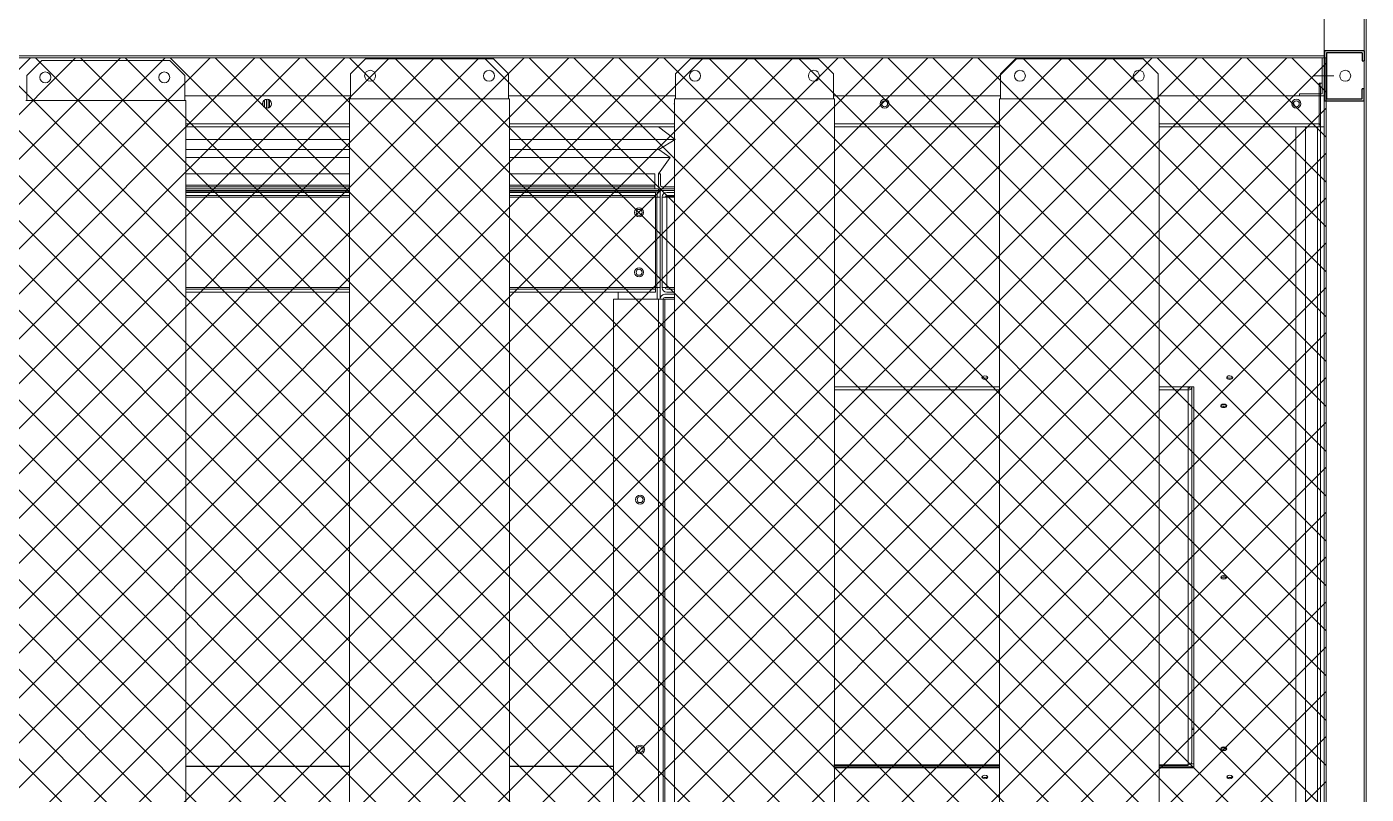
# Model space of a CAD drawing. Header units: millimetres. Extents: x -17070 to 46266, y -291348 to 34996.
# Drawn here: x 37248 to 38589, y 22545 to 23313 of the extents above; entities that cross this region are included whole.
import ezdxf

# ---------------------------------------------------------------- set-up
doc = ezdxf.new("R2010")
doc.units = ezdxf.units.MM
doc.linetypes.add('CENTER', pattern=[2, 1.25, -0.25, 0.25, -0.25])
doc.layers.add('center', color=1, linetype='CENTER')

# ---------------------------------------------------------------- blocks, each defined once
blk = doc.blocks.new('4567457')
at = {"color": 0, "lineweight": 5}
for p, q in [((322736.8, 91148.7), (322720, 91161.6)), ((322720.4, 91138.8), (322736.8, 91148.7)), ((322731.7, 91130.7), (322720.4, 91138.8)), ((322720, 91114.6), (322731.7, 91130.7))]:
    blk.add_line(p, q, dxfattribs=at)
blk = doc.blocks.new('435')
for p, q in [((-131382, 21088.8), (-131342, 21088.8)), ((-131382, 21088.8), (-131382, 21078.8)), ((-131342, 21088.8), (-131342, 21038.8)), ((-131342, 21088.8), (-131342, 21038.8)), ((-131380, 21078.8), (-131382, 21078.8)), ((-131380, 21086.8), (-131344, 21086.8)), ((-131380, 21086.8), (-131380, 21078.8)), ((-131344, 21086.8), (-131344, 21040.8)), ((-131382, 21038.8), (-131382, 21050.8)), ((-131382, 21050.8), (-131380, 21050.8)), ((-131380, 21040.8), (-131380, 21050.8)), ((-131342, 21038.8), (-131382, 21038.8)), ((-131344, 21040.8), (-131380, 21040.8))]:
    blk.add_line(p, q)
blk = doc.blocks.new('2')
at = {"lineweight": 5}
h = blk.add_hatch(dxfattribs=at)
h.set_pattern_fill('ANSI37', scale=10)
h.set_pattern_definition([(45, (-657974.323, -466431.755), (-22.4506403, 22.4506403), []), (135, (-657974.323, -466431.755), (-22.4506403, -22.4506403), [])])
h.paths.add_polyline_path([(36432.9, 21801.6), (38548.9, 21801.6), (38548.9, 23281.6), (36432.9, 23281.6)])
at = {"lineweight": 20}
for p, q in [((38546.9, 21883.6), (38546.9, 24183.6)), ((38586.9, 24181.6), (38586.9, 21908.6)), ((38588.9, 24183.6), (38588.9, 21883.6)), ((38546.9, 23283.6), (36430.9, 23283.6)), ((36432.9, 23281.6), (38548.9, 23281.6)), ((37248.4, 23264), (37263.4, 23279)), ((37263.4, 23279), (37391.4, 23279)), ((37406.4, 23264), (37391.4, 23279)), ((37572.5, 23265.6), (37587.5, 23280.6)), ((37587.5, 23280.6), (37715.5, 23280.6)), ((37730.5, 23265.6), (37715.5, 23280.6)), ((37897.6, 23265.6), (37912.6, 23280.6)), ((37912.6, 23280.6), (38040.6, 23280.6)), ((38055.6, 23265.6), (38040.6, 23280.6)), ((38222.8, 23265.6), (38237.8, 23280.6)), ((38237.8, 23280.6), (38365.8, 23280.6)), ((38380.8, 23265.6), (38365.8, 23280.6)), ((38544.9, 23281.6), (38544.9, 23245.6)), ((38548.9, 23281.6), (38548.9, 21801.6)), ((37248.4, 23239), (37248.4, 23264)), ((37406.4, 23239), (37406.4, 23264)), ((37572.5, 23240.6), (37572.5, 23265.6)), ((37730.5, 23240.6), (37730.5, 23265.6)), ((37897.6, 23240.6), (37897.6, 23265.6)), ((38055.6, 23240.6), (38055.6, 23265.6)), ((38222.8, 23240.6), (38222.8, 23265.6)), ((38380.8, 23240.6), (38380.8, 23265.6)), ((38522.2, 23245.6), (38522.2, 23243.6)), ((38544.9, 23245.6), (38522.2, 23245.6)), ((37407.4, 23239), (37247.4, 23239)), ((37572.5, 23243.6), (37406.4, 23243.6)), ((37407.4, 21891), (37407.4, 23239)), ((37571.5, 21892.6), (37571.5, 23240.6)), ((37731.5, 23240.6), (37571.5, 23240.6)), ((37897.6, 23243.6), (37730.5, 23243.6)), ((37731.5, 21892.6), (37731.5, 23240.6)), ((37896.6, 21892.6), (37896.6, 23240.6)), ((38056.6, 23240.6), (37896.6, 23240.6)), ((38222.8, 23243.6), (38055.6, 23243.6)), ((38056.6, 21892.6), (38056.6, 23240.6)), ((38221.8, 21892.6), (38221.8, 23240.6)), ((38381.8, 23240.6), (38221.8, 23240.6)), ((38546.9, 23243.6), (38380.8, 23243.6)), ((38381.8, 21892.6), (38381.8, 23240.6))]:
    blk.add_line(p, q, dxfattribs=at)
at = {"color": 7, "lineweight": 20}
for p, q in [((38546.9, 24180.5), (38546.9, 21938.7)), ((38588.9, 21938.7), (38588.9, 24180.5)), ((37407.4, 23215.7), (37571.5, 23215.7)), ((37407.4, 23212.6), (37571.5, 23212.6)), ((37731.5, 23215.7), (37896.6, 23215.7)), ((37731.5, 23212.6), (37896.6, 23212.6)), ((38056.6, 23215.7), (38221.8, 23215.7)), ((38056.6, 23212.6), (38221.8, 23212.6)), ((38381.8, 23215.7), (38541.8, 23215.7)), ((38381.8, 23212.6), (38541.8, 23212.6)), ((38528.3, 23212.6), (38528.3, 22271.7)), ((38540.2, 22271.7), (38540.2, 23212.6)), ((38543.3, 22274.1), (38543.3, 23216.7)), ((37835.4, 22035.2), (37835.4, 23040.3)), ((37880.7, 23040.3), (37880.7, 22035.2)), ((37885.4, 23040.3), (37885.4, 22035.2)), ((37886.9, 23040.3), (37886.9, 22035.2))]:
    blk.add_line(p, q, dxfattribs=at)
at = {"color": 7, "lineweight": 20, "ltscale": 0.0225}
blk.add_line((38541.8, 23215.7), (38541.8, 23256.2), dxfattribs=at)
at = {"color": 7, "lineweight": 20, "ltscale": 0.001722}
for p, q in [((38544.9, 23256.2), (38541.8, 23256.2)), ((38541.8, 23212.6), (38541.8, 23215.7)), ((37879.1, 23147.5), (37882.2, 23147.5))]:
    blk.add_line(p, q, dxfattribs=at)
at = {"color": 7, "lineweight": 20, "ltscale": 0.001987}
blk.add_line((38542.9, 23252.7), (38542.9, 23256.2), dxfattribs=at)
at = {"color": 7, "lineweight": 20, "ltscale": 0.018778}
blk.add_line((38543.3, 23251.1), (38543.3, 23217.3), dxfattribs=at)
at = {"color": 7, "lineweight": 20, "ltscale": 0.018973}
blk.add_line((38543.3, 23250.9), (38543.3, 23216.7), dxfattribs=at)
at = {"color": 7, "lineweight": 20, "ltscale": 0.001795}
blk.add_line((37484.7, 23237.3), (37484.7, 23234), dxfattribs=at)
at = {"color": 7, "lineweight": 20, "ltscale": 0.004081}
blk.add_line((37486.3, 23239.3), (37486.3, 23232), dxfattribs=at)
blk.add_line((37486.3, 23239.3), (37486.3, 23232), dxfattribs=at)
at = {"color": 7, "lineweight": 20, "ltscale": 0.004955}
blk.add_line((37488.3, 23240.1), (37488.3, 23231.2), dxfattribs=at)
at = {"color": 7, "lineweight": 20, "ltscale": 0.004875}
blk.add_line((37489.9, 23240), (37489.9, 23231.3), dxfattribs=at)
blk.add_line((37489.9, 23240), (37489.9, 23231.3), dxfattribs=at)
at = {"color": 7, "lineweight": 20, "ltscale": 0.004157}
blk.add_line((37491.4, 23239.4), (37491.4, 23231.9), dxfattribs=at)
at = {"color": 7, "lineweight": 20, "ltscale": 3.6866e-05}
blk.add_line((38543.2, 23216.7), (38543.3, 23216.7), dxfattribs=at)
at = {"color": 0, "lineweight": 20}
for p, q in [((37571.5, 23199.8), (37407.4, 23199.8)), ((37897.3, 23199.8), (37731.5, 23199.8)), ((37407.4, 23189.9), (37571.5, 23189.9)), ((37571.5, 23181.8), (37407.4, 23181.8)), ((37731.5, 23189.9), (37881, 23189.9)), ((37892.2, 23181.8), (37731.5, 23181.8))]:
    blk.add_line(p, q, dxfattribs=at)
at = {"color": 7, "lineweight": 20, "ltscale": 0.431111}
for p, q in [((37407.4, 23165.6), (37571.5, 23165.6)), ((37731.5, 23165.6), (37876.9, 23165.6)), ((37407.4, 23154.1), (37571.5, 23154.1)), ((37571.5, 23152.6), (37407.4, 23152.6)), ((37731.5, 23154.1), (37876.9, 23154.1)), ((37876.9, 23152.6), (37731.5, 23152.6))]:
    blk.add_line(p, q, dxfattribs=at)
at = {"color": 7, "lineweight": 20, "ltscale": 0.006389}
for p, q in [((37876.9, 23165.6), (37876.9, 23154.1)), ((37880.6, 23154.1), (37880.6, 23165.6)), ((37882.6, 23154.1), (37882.6, 23165.6))]:
    blk.add_line(p, q, dxfattribs=at)
at = {"color": 7, "lineweight": 20, "ltscale": 0.001111}
for p, q in [((37880.6, 23165.6), (37882.6, 23165.6)), ((37876.9, 23152.6), (37876.9, 23150.6)), ((38414.3, 22610.9), (38416.3, 22610.9)), ((38414.3, 22609.5), (38416.3, 22609.5))]:
    blk.add_line(p, q, dxfattribs=at)
at = {"color": 7, "lineweight": 20, "ltscale": 0.000833333}
for p, q in [((37876.9, 23152.6), (37876.9, 23154.1)), ((37877.5, 23142.3), (37877.5, 23143.8)), ((37877.5, 23142.3), (37879, 23142.3)), ((37880.6, 23147.5), (37880.6, 23149)), ((37877.5, 23051.7), (37877.5, 23050.2)), ((37877.5, 23051.7), (37879, 23051.7)), ((37885.4, 23040.3), (37886.9, 23040.3))]:
    blk.add_line(p, q, dxfattribs=at)
at = {"color": 7, "lineweight": 20, "ltscale": 0.014722}
for p, q in [((37884.1, 23152.6), (37896.6, 23152.6)), ((37884.1, 23150.6), (37896.6, 23150.6))]:
    blk.add_line(p, q, dxfattribs=at)
at = {"color": 7, "lineweight": 20, "ltscale": 0.435222}
for p, q in [((37571.5, 23150.6), (37407.4, 23150.6)), ((37571.5, 23149), (37407.4, 23149)), ((37880.6, 23150.6), (37731.5, 23150.6)), ((37880.6, 23149), (37731.5, 23149))]:
    blk.add_line(p, q, dxfattribs=at)
at = {"color": 7, "lineweight": 20, "ltscale": 0.390333}
for p, q in [((37571.5, 23147.5), (37407.4, 23147.5)), ((37840.2, 23147.5), (37731.5, 23147.5))]:
    blk.add_line(p, q, dxfattribs=at)
at = {"color": 7, "lineweight": 20, "ltscale": 0.431778}
for p, q in [((37407.4, 23147), (37571.5, 23147)), ((37407.4, 23143.8), (37571.5, 23143.8)), ((37407.4, 23142.3), (37571.5, 23142.3)), ((37731.5, 23147), (37877.5, 23147)), ((37731.5, 23143.8), (37877.5, 23143.8)), ((37731.5, 23142.3), (37877.5, 23142.3)), ((37571.5, 23051.7), (37407.4, 23051.7)), ((37571.5, 23050.2), (37407.4, 23050.2)), ((37571.5, 23047), (37407.4, 23047)), ((37877.5, 23051.7), (37731.5, 23051.7)), ((37877.5, 23050.2), (37731.5, 23050.2)), ((37877.5, 23047), (37731.5, 23047))]:
    blk.add_line(p, q, dxfattribs=at)
at = {"color": 7, "lineweight": 20, "ltscale": 0.021611}
blk.add_line((37879.1, 23147.5), (37840.2, 23147.5), dxfattribs=at)
at = {"color": 7, "lineweight": 20, "ltscale": 0.000277764}
blk.add_line((37840.2, 23147), (37840.2, 23147.5), dxfattribs=at)
at = {"color": 7, "lineweight": 20, "ltscale": 0.001778}
for p, q in [((37877.5, 23143.8), (37877.5, 23147)), ((37882.2, 23142.3), (37879, 23142.3)), ((37877.5, 23047), (37877.5, 23050.2)), ((37879, 23051.7), (37882.2, 23051.7))]:
    blk.add_line(p, q, dxfattribs=at)
at = {"color": 7, "lineweight": 20, "ltscale": 0.050333}
for p, q in [((37877.5, 23051.7), (37877.5, 23142.3)), ((37879, 23142.3), (37879, 23051.7)), ((37882.2, 23142.3), (37882.2, 23051.7)), ((37884.2, 23051.7), (37884.2, 23142.3)), ((37888.9, 23051.7), (37888.9, 23142.3))]:
    blk.add_line(p, q, dxfattribs=at)
at = {"color": 7, "lineweight": 20, "ltscale": 0.002889}
for p, q in [((37879.1, 23147.5), (37879.1, 23142.3)), ((37882.2, 23147.5), (37882.2, 23142.3))]:
    blk.add_line(p, q, dxfattribs=at)
at = {"color": 7, "lineweight": 20, "ltscale": 0.000888889}
blk.add_line((37880.6, 23149), (37880.6, 23150.6), dxfattribs=at)
at = {"color": 7, "lineweight": 20, "ltscale": 0.001064}
blk.add_line((37882.2, 23145.5), (37882.2, 23143.5), dxfattribs=at)
at = {"color": 7, "lineweight": 20, "ltscale": 0.000667764}
blk.add_line((37882.2, 23143.5), (37882.2, 23142.3), dxfattribs=at)
at = {"color": 7, "lineweight": 20, "ltscale": 0.0205}
for p, q in [((37883.7, 23150.6), (37896.6, 23150.6)), ((37883.7, 23149), (37896.6, 23149))]:
    blk.add_line(p, q, dxfattribs=at)
at = {"color": 7, "lineweight": 20, "ltscale": 0.002611}
for p, q in [((37888.9, 23142.3), (37884.2, 23142.3)), ((37888.9, 23051.7), (37884.2, 23051.7)), ((37885.4, 23040.3), (37880.7, 23040.3))]:
    blk.add_line(p, q, dxfattribs=at)
at = {"color": 7, "lineweight": 20, "ltscale": 0.030722}
for p, q in [((37888.9, 23147), (37896.6, 23147)), ((37888.9, 23143.8), (37896.6, 23143.8)), ((37888.9, 23143.2), (37896.6, 23143.2)), ((37896.6, 23142.3), (37888.9, 23142.3)), ((37888.9, 23051.7), (37896.6, 23051.7)), ((37896.6, 23050.2), (37888.9, 23050.2)), ((37896.6, 23047), (37888.9, 23047))]:
    blk.add_line(p, q, dxfattribs=at)
at = {"color": 7, "lineweight": 20, "ltscale": 0.000498737}
blk.add_line((37888.9, 23143.2), (37888.9, 23142.3), dxfattribs=at)
at = {"color": 7, "lineweight": 20, "ltscale": 0.003722}
blk.add_line((37840.2, 23040.3), (37840.2, 23047), dxfattribs=at)
at = {"color": 7, "lineweight": 20, "ltscale": 0.006333}
for p, q in [((37879.1, 23051.7), (37879.1, 23040.3)), ((37882.2, 23051.7), (37882.2, 23040.3))]:
    blk.add_line(p, q, dxfattribs=at)
at = {"color": 7, "lineweight": 20, "ltscale": 0.00631}
blk.add_line((37882.2, 23051.7), (37882.2, 23040.4), dxfattribs=at)
at = {"color": 7, "lineweight": 20, "ltscale": 0.016833}
for p, q in [((37886.9, 23045), (37896.6, 23045)), ((37886.9, 23041.8), (37896.6, 23041.8))]:
    blk.add_line(p, q, dxfattribs=at)
at = {"color": 7, "lineweight": 20, "ltscale": 0.025167}
blk.add_line((37880.7, 23040.3), (37835.4, 23040.3), dxfattribs=at)
at = {"color": 7, "lineweight": 20, "ltscale": 0.039056}
blk.add_line((37886.9, 23040.3), (37896.6, 23040.3), dxfattribs=at)
at = {"color": 7, "lineweight": 20, "ltscale": 0.248889}
for p, q in [((38221.8, 22952.6), (38056.6, 22952.6)), ((38416.3, 22952.6), (38381.8, 22952.6)), ((38056.2, 22572.4), (38221.8, 22572.4)), ((38056.2, 22571.1), (38221.8, 22571.1)), ((38381.8, 22572.4), (38416.3, 22572.4)), ((38381.8, 22571.1), (38416.3, 22571.1))]:
    blk.add_line(p, q, dxfattribs=at)
at = {"color": 7, "lineweight": 20, "ltscale": 0.001839}
blk.add_line((38410.8, 22952.6), (38410.8, 22949.3), dxfattribs=at)
at = {"color": 7, "lineweight": 20, "ltscale": 0.000951508}
blk.add_line((38410.8, 22950.9), (38410.8, 22952.6), dxfattribs=at)
at = {"color": 7, "lineweight": 20, "ltscale": 0.00028598}
for p, q in [((38412.3, 22952.6), (38412.3, 22952.1)), ((38414.3, 22952.6), (38414.3, 22952.1))]:
    blk.add_line(p, q, dxfattribs=at)
at = {"color": 7, "lineweight": 20, "ltscale": 0.208295}
for p, q in [((38414.3, 22577.2), (38414.3, 22952.1)), ((38410.8, 22574.4), (38410.8, 22949.3))]:
    blk.add_line(p, q, dxfattribs=at)
at = {"color": 7, "lineweight": 20, "ltscale": 0.211973}
blk.add_line((38416.3, 22952.6), (38416.3, 22571.1), dxfattribs=at)
at = {"color": 7, "lineweight": 20, "ltscale": 0.242778}
for p, q in [((38221.8, 22949.3), (38056.6, 22949.3)), ((38410.8, 22949.3), (38381.8, 22949.3)), ((38056.2, 22574.4), (38221.8, 22574.4)), ((38056.2, 22573.7), (38221.8, 22573.7)), ((38381.8, 22574.4), (38410.8, 22574.4)), ((38381.8, 22573.7), (38410.8, 22573.7))]:
    blk.add_line(p, q, dxfattribs=at)
at = {"color": 7, "lineweight": 20, "ltscale": 0.00172}
blk.add_line((38413.2, 22575.2), (38416.3, 22575.2), dxfattribs=at)
at = {"color": 7, "lineweight": 20, "ltscale": 0.387667}
for p, q in [((37571.5, 22573), (37407.4, 22573)), ((37571.5, 22572.7), (37407.4, 22572.7)), ((37835.4, 22573), (37731.5, 22573)), ((37835.4, 22572.7), (37731.5, 22572.7))]:
    blk.add_line(p, q, dxfattribs=at)
at = {"color": 7, "lineweight": 20, "ltscale": 0.000391542}
blk.add_line((38410.8, 22573.7), (38410.8, 22574.4), dxfattribs=at)
at = {"color": 0, "lineweight": 20}
for points in [[(37407.4, 23212.6), (37571.5, 23212.6)], [(37731.5, 23212.6), (37896.6, 23212.6)], [(38056.6, 23212.6), (38221.8, 23212.6)], [(38381.8, 23212.6), (38546.9, 23212.6), (38546.9, 21933.6), (38381.8, 21933.6)], [(38518.6, 23212.6), (38518.6, 21933.6)]]:
    blk.add_lwpolyline(points, dxfattribs=at)
at = {"lineweight": 20}
for centre in [(37266.9, 23262), (37385.9, 23262), (37592, 23263.6), (37711, 23263.6), (37917.1, 23263.6), (38036.1, 23263.6), (38242.3, 23263.6), (38361.3, 23263.6), (38567.9, 23263.6)]:
    blk.add_circle(centre, 5.5, dxfattribs=at)
at = {"color": 7, "lineweight": 20}
for centre, radius in [((37488.9, 23235.6), 4.5), ((38106.9, 23235.6), 4.5), ((38106.9, 23235.6), 3), ((38518.9, 23235.6), 4.5), ((38518.9, 23235.6), 3), ((37861.2, 23127), 4.5), ((37861.2, 23127), 3), ((37861.2, 23067), 4.5), ((37861.2, 23067), 3), ((37862.2, 22839.6), 4.5), ((37862.2, 22839.6), 3), ((37862.2, 22589.6), 4.5), ((37862.2, 22589.6), 3)]:
    blk.add_circle(centre, radius, dxfattribs=at)
for centre, radius, start, end in [((38540.2, 23251.1), 3.1, 0, 58.9271), ((37900.9, 23235.6), 4.5, 162.0101, 197.9899), ((38540.2, 23217.3), 3.1, 301.0729, 0), ((37884.1, 23154.1), 3.5, 180, 270), ((37884.1, 23154.1), 1.5, 180, 270), ((37883.7, 23147.5), 3.1, 90, 180), ((37883.7, 23147.5), 1.5, 90, 180), ((37888.9, 23142.3), 4.7, 90, 180), ((37888.9, 23142.3), 1.5, 90, 180), ((37886.9, 23040.3), 4.7, 90, 180), ((37888.9, 23051.7), 4.7, 180, 270), ((37888.9, 23051.7), 1.5, 180, 270), ((37886.9, 23040.3), 1.5, 90, 180)]:
    blk.add_arc(centre, radius, start, end, dxfattribs=at)
for centre, major_axis, ratio, start_param, end_param in [((38540.2, 23250.9), (3.1, 0), 0.798636, 6.283185, 6.304947), ((38513.8, 23236.5), (3, 0), 0.601815, 5.503559, 5.92147), ((38513.8, 23235.2), (3, 0), 0.601815, 0.000029, 0.747194), ((38513.8, 23235.2), (3, 0), 0.601815, 5.687848, 6.283214), ((38540.2, 23216.7), (3.1, 0), 0.798636, 5.254714, 6.283185), ((37879.1, 23147.5), (-3.1, 0), 0.598536, 4.062891, 4.207317), ((37879.1, 23147.5), (-3.1, 0), 0.598536, 3.141593, 3.15736), ((37888.9, 23142.3), (-1.5, 0), 0.599024, 4.712389, 6.283185), ((37882.2, 23038.5), (4.7, 0), 0.598536, 1.549158, 1.570796), ((37882.2, 23038.5), (4.7, 0), 0.598536, 0.711784, 0.817393), ((38207.3, 22961.7), (3, 0), 0.601815, 0.000029, 3.141622), ((38207.3, 22961.7), (3, 0), 0.601815, 3.141622, 5.212389), ((38207.3, 22962.9), (3, 0), 0.601815, 3.503307, 5.212389), ((38207.3, 22962.9), (3, 0), 0.601815, 5.212389, 5.92147), ((38207.3, 22961.7), (3, 0), 0.601815, 5.212389, 6.283214), ((38410.8, 22952.1), (1.5, 0), 0.798636, 4.712389, 6.283185), ((38410.8, 22952.1), (3.5, 0), 0.798636, 4.712389, 6.283185), ((38452.3, 22961.7), (3, 0), 0.601815, 2.070796, 3.141622), ((38452.3, 22961.7), (3, 0), 0.601815, 3.141622, 6.283214), ((38452.3, 22962.9), (3, 0), 0.601815, 3.503307, 5.92147), ((38452.3, 22961.7), (3, 0), 0.601815, 0.000029, 2.070796), ((38446.3, 22933.4), (3, 0), 0.601815, 2.070796, 3.141622), ((38446.3, 22933.4), (3, 0), 0.601815, 3.141622, 6.283214), ((38446.3, 22934.7), (3, 0), 0.601815, 3.503307, 5.92147), ((38446.3, 22934.7), (-3, 0), 0.601815, 0.361715, 1.070796), ((38446.3, 22936.3), (-3, 0), 0.601815, 0.921032, 1.070796), ((38446.3, 22933.4), (3, 0), 0.601815, 0.000029, 2.070796), ((38446.3, 22936.3), (-3, 0), 0.601815, 1.070796, 2.22056), ((38446.3, 22934.7), (-3, 0), 0.601815, 1.070796, 2.779878), ((38446.3, 22761.9), (3, 0), 0.601815, 0.000029, 3.141622), ((38446.3, 22764.7), (-3, 0), 0.601815, 0.921032, 2.22056), ((38446.3, 22761.9), (3, 0), 0.601815, 3.141622, 5.212389), ((38446.3, 22763.1), (3, 0), 0.601815, 3.503307, 5.212389), ((38446.3, 22763.1), (-3, 0), 0.601815, 0.361715, 2.779878), ((38446.3, 22763.1), (3, 0), 0.601815, 5.212389, 5.92147), ((38446.3, 22761.9), (3, 0), 0.601815, 5.212389, 6.283214), ((38446.3, 22590.3), (3, 0), 0.601815, 0.000029, 3.141622), ((38446.3, 22590.3), (3, 0), 0.601815, 3.141622, 5.212389), ((38446.3, 22591.6), (3, 0), 0.601815, 3.503307, 5.212389), ((38446.3, 22591.6), (-3, 0), 0.601815, 0.361715, 2.779878), ((38446.3, 22593.2), (-3, 0), 0.601815, 0.921032, 2.22056), ((38446.3, 22591.6), (3, 0), 0.601815, 5.212389, 5.92147), ((38446.3, 22590.3), (3, 0), 0.601815, 5.212389, 6.283214), ((38410.8, 22577.2), (3.5, 0), 0.798636, 4.712389, 6.283185), ((38207.3, 22562.1), (3, 0), 0.601815, 0.000029, 3.141622), ((38207.3, 22562.1), (3, 0), 0.601815, 3.141622, 5.212389), ((38207.3, 22563.3), (3, 0), 0.601815, 3.503307, 5.212389), ((38207.3, 22563.3), (3, 0), 0.601815, 5.212389, 5.92147), ((38207.3, 22562.1), (3, 0), 0.601815, 5.212389, 6.283214), ((38452.3, 22562.1), (3, 0), 0.601815, 0.000029, 3.141622), ((38452.3, 22562.1), (3, 0), 0.601815, 3.141622, 5.212389), ((38452.3, 22563.3), (3, 0), 0.601815, 3.503307, 5.212389), ((38452.3, 22563.3), (3, 0), 0.601815, 5.212389, 5.92147), ((38452.3, 22562.1), (3, 0), 0.601815, 5.212389, 6.283214)]:
    blk.add_ellipse(centre, major_axis=major_axis, ratio=ratio, start_param=start_param, end_param=end_param, dxfattribs=at)
at = {"layer": 'center', "lineweight": 20}
for p, q in [((38536.8, 23263.6), (38556.8, 23263.6)), ((38536.9, 23263.7), (38556.9, 23263.7))]:
    blk.add_line(p, q, dxfattribs=at)
at = {"lineweight": 20, "xscale": -1}
blk.add_blockref('435', (-92795, 2199.8), dxfattribs=at)
at = {"color": 0, "lineweight": 20}
blk.add_blockref('4567457', (-284839.4, -67948.9), dxfattribs=at)

msp = doc.modelspace()

# ---------------------------------------------------------------- block references
msp.add_blockref('2', (0, 0))

doc.saveas('drawing.dxf')
